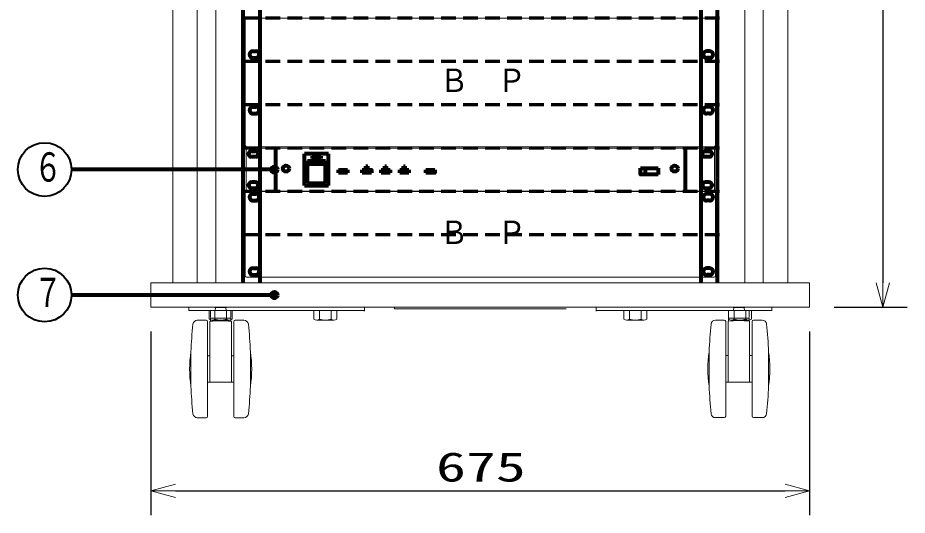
# Model space of a CAD drawing. Units: millimetres on the paper. Extents: x -1226 to 1226, y -319 to 241.
# Drawn here: x -348.9 to -276, y 39.2 to 80 of the extents above; entities that cross this region are included whole.
import ezdxf
from ezdxf.enums import TextEntityAlignment as Align

# ---------------------------------------------------------------- set-up
doc = ezdxf.new("R2010")
doc.units = ezdxf.units.MM
doc.linetypes.add('DASHED1', pattern=[1.8, 1.2, -0.6])
doc.linetypes.add('DOUBLE_CHAIN1', pattern=[8.8, 5, -1, 0.6, -0.6, 0.6, -1])
for name, color, linetype, lineweight in [('0-0_0', 7, 'DOUBLE_CHAIN1', 18), ('0-1_F-F_', 7, 'Continuous', 20), ('0-2_Defpoints', 2, 'Continuous', 80), ('0-3_WAKU-M', 3, 'Continuous', 30), ('0-4_(J)SP', 1, 'Continuous', 80)]:
    doc.layers.add(name, color=color, linetype=linetype, lineweight=lineweight)
doc.styles.add('ＭＳ ゴシック', font='')
doc.styles.get('ＭＳ ゴシック').set_extended_font_data('MS Gothic')

# ---------------------------------------------------------------- blocks, each defined once
blk = doc.blocks.new('_OPEN30')
at = {"layer": '0-1_F-F_'}
blk.add_line((0, 0), (-1, 0), dxfattribs=at)
blk.add_lwpolyline([(-1, 0.2679), (0, 0), (-1, -0.2679)], dxfattribs=at)
blk = doc.blocks.new('-CFT16TFF(F)')
at = {"layer": '0-0_0', "color": 134, "linetype": 'DASHED1', "lineweight": 70}
for p, q in [((19.6, -7.076), (-19.6, -7.076)), ((19.6, -10.632), (-19.6, -10.632)), ((19.6, -14.188), (-19.6, -14.188)), ((19.6, -17.744), (-19.6, -17.744)), ((19.6, -21.3), (-19.6, -21.3)), ((19.6, -24.856), (-19.6, -24.856)), ((19.6, -28.412), (-19.6, -28.412)), ((19.6, -31.968), (-19.6, -31.968)), ((19.6, -35.524), (-19.6, -35.524)), ((19.6, -39.08), (-19.6, -39.08)), ((19.6, -42.636), (-19.6, -42.636)), ((19.6, -46.192), (-19.6, -46.192)), ((19.6, -49.748), (-19.6, -49.748)), ((19.6, -53.304), (-19.6, -53.304)), ((19.6, -56.86), (-19.6, -56.86))]:
    blk.add_line(p, q, dxfattribs=at)
at = {"layer": '0-4_(J)SP', "color": 7, "lineweight": 20}
for p, q in [((-25.2, -2), (-25.2, -60.8)), ((-23.2, -60.8), (-23.2, -2)), ((-22.72, -2), (-21.2, -2)), ((-21.68, -2), (-21.68, -60.8)), ((-21.2, -2), (21.2, -2)), ((21.2, -2), (22.72, -2)), ((21.68, -60.772), (21.68, -2)), ((23.2, -2), (23.2, -60.8)), ((25.2, -2), (25.2, -60.8)), ((21.68, -3.52), (-21.68, -3.52)), ((-21.2, -60.8), (-22.72, -60.8)), ((21.2, -60.8), (-21.2, -60.8)), ((-23.901, -62.8), (-23.901, -63.056)), ((-9.501, -62.8), (-23.901, -62.8)), ((-9.501, -63.056), (-23.901, -63.056)), ((-20.347, -63.056), (-22.228, -63.056)), ((-22.228, -63.056), (-22.228, -63.776)), ((-22.127, -63.145), (-22.127, -63.625)), ((-20.527, -63.065), (-22.047, -63.065)), ((-21.687, -62.825), (-21.767, -63.065)), ((-20.807, -62.825), (-21.767, -62.825)), ((-21.756, -63.056), (-21.756, -63.776)), ((-20.887, -62.825), (-20.807, -63.065)), ((-20.819, -63.056), (-20.819, -63.776)), ((-20.447, -63.145), (-20.447, -63.625)), ((-20.347, -63.056), (-20.347, -63.776)), ((-11.768, -63.056), (-13.65, -63.056)), ((-13.65, -63.056), (-13.65, -63.776)), ((-13.177, -63.056), (-13.177, -63.776)), ((-12.24, -63.056), (-12.24, -63.776)), ((-11.768, -63.056), (-11.768, -63.776)), ((-9.501, -62.8), (-9.501, -63.117)), ((7.04, -62.8), (-7.04, -62.8)), ((-7.04, -62.8), (-7.04, -62.928)), ((7.04, -62.928), (-7.04, -62.928)), ((9.501, -62.8), (23.901, -62.8)), ((9.501, -62.8), (9.501, -63.117)), ((9.501, -63.056), (23.901, -63.056)), ((11.768, -63.056), (11.768, -63.776)), ((11.768, -63.056), (13.65, -63.056)), ((12.24, -63.056), (12.24, -63.776)), ((13.177, -63.056), (13.177, -63.776)), ((13.65, -63.056), (13.65, -63.776)), ((20.347, -63.056), (20.347, -63.776)), ((20.347, -63.056), (22.228, -63.056)), ((20.36, -63.136), (20.36, -63.616)), ((20.44, -63.056), (21.96, -63.056)), ((20.8, -62.816), (20.72, -63.056)), ((20.72, -62.816), (21.68, -62.816)), ((20.819, -63.056), (20.819, -63.776)), ((21.6, -62.816), (21.68, -63.056)), ((21.756, -63.056), (21.756, -63.776)), ((22.04, -63.136), (22.04, -63.616)), ((22.228, -63.056), (22.228, -63.776)), ((23.901, -62.8), (23.901, -63.056)), ((-23.201, -63.865), (-22.487, -63.865)), ((-22.367, -63.985), (-22.367, -71.745)), ((-22.167, -63.976), (-22.167, -66.567)), ((-22.127, -63.729), (-22.127, -63.95)), ((-20.471, -63.705), (-22.103, -63.705)), ((-20.583, -63.856), (-21.992, -63.856)), ((-20.447, -63.729), (-20.447, -63.95)), ((-20.407, -63.976), (-20.407, -66.567)), ((-20.207, -63.985), (-20.207, -71.745)), ((-19.374, -63.865), (-20.087, -63.865)), ((-12.004, -63.856), (-13.414, -63.856)), ((12.004, -63.856), (13.414, -63.856)), ((19.287, -63.856), (20, -63.856)), ((20.12, -63.976), (20.12, -71.736)), ((20.32, -63.966), (20.32, -66.557)), ((20.36, -63.72), (20.36, -63.94)), ((20.384, -63.696), (22.016, -63.696)), ((20.583, -63.856), (21.992, -63.856)), ((22.04, -63.72), (22.04, -63.94)), ((22.08, -63.966), (22.08, -66.557)), ((22.28, -63.976), (22.28, -71.736)), ((23.113, -63.856), (22.4, -63.856)), ((-23.727, -69.265), (-23.727, -66.465)), ((-22.367, -66.777), (-22.191, -66.777)), ((-22.167, -68.953), (-22.167, -66.567)), ((-20.407, -68.929), (-20.407, -66.567)), ((-20.207, -66.777), (-20.383, -66.777)), ((-18.847, -69.265), (-18.847, -66.465)), ((18.76, -69.256), (18.76, -66.456)), ((20.12, -66.768), (20.296, -66.768)), ((20.32, -68.92), (20.32, -66.557)), ((22.08, -68.944), (22.08, -66.557)), ((22.28, -66.768), (22.104, -66.768)), ((23.64, -69.256), (23.64, -66.456)), ((-20.207, -68.953), (-22.367, -68.953)), ((20.12, -68.944), (22.28, -68.944)), ((-23.201, -71.865), (-22.487, -71.865)), ((-19.374, -71.865), (-20.087, -71.865)), ((19.287, -71.856), (20, -71.856)), ((23.113, -71.856), (22.4, -71.856))]:
    blk.add_line(p, q, dxfattribs=at)
at = {"layer": '0-4_(J)SP'}
for p, q in [((-19.44, -60.772), (-19.44, -3.548)), ((-18.08, -3.548), (-18.08, -60.772)), ((18.08, -3.548), (18.08, -60.772)), ((19.44, -60.772), (19.44, -3.548))]:
    blk.add_line(p, q, dxfattribs=at)
at = {"layer": '0-4_(J)SP', "color": 7, "lineweight": 20}
for points in [[(-27, 0), (-27, -2), (27, -2), (27, 0)], [(-27, -60.8), (-27, -62.8), (27, -62.8), (27, -60.8)]]:
    blk.add_lwpolyline(points, close=True, dxfattribs=at)
for centre, radius, start, end in [((-22.047, -63.145), 0.08, 90, 180), ((-20.527, -63.145), 0.08, 0, 90), ((20.44, -63.136), 0.08, 90, 180), ((21.96, -63.136), 0.08, 360, 90), ((-23.201, -64.225), 0.36, 90, 173.86146), ((-22.487, -63.985), 0.12, 0, 90), ((-21.992, -63.469), 0.387, 232.44393, 307.55606), ((-22.143, -63.976), 0.024, 96.16097, 180), ((-21.287, -71.905), 8, 83.83904, 96.16097), ((-22.047, -63.625), 0.08, 180, 270), ((-22.103, -63.729), 0.024, 90, 180), ((-21.287, -62.449), 1.407, 250.54853, 289.45147), ((-20.583, -63.469), 0.387, 232.44393, 307.55606), ((-20.527, -63.625), 0.08, 270, 0), ((-20.471, -63.729), 0.024, 0, 90), ((-20.431, -63.976), 0.024, 0, 83.83904), ((-20.087, -63.985), 0.12, 90, 180), ((-19.374, -64.225), 0.36, 6.13855, 90), ((-13.414, -63.469), 0.387, 232.44393, 307.55606), ((-12.709, -62.449), 1.407, 250.54853, 289.45147), ((-12.004, -63.469), 0.387, 232.44393, 307.55606), ((12.004, -63.469), 0.387, 232.44393, 307.55606), ((12.709, -62.449), 1.407, 250.54853, 289.45147), ((13.414, -63.469), 0.387, 232.44393, 307.55606), ((19.287, -64.216), 0.36, 90, 173.86146), ((20, -63.976), 0.12, 360, 90), ((20.344, -63.966), 0.024, 96.16097, 180), ((21.2, -71.896), 8, 83.83904, 96.16097), ((20.583, -63.469), 0.387, 232.44393, 307.55606), ((20.44, -63.616), 0.08, 180, 270), ((20.384, -63.72), 0.024, 90, 180), ((21.287, -62.449), 1.407, 250.54853, 289.45147), ((21.992, -63.469), 0.387, 232.44393, 307.55606), ((21.96, -63.616), 0.08, 270, 360), ((22.016, -63.72), 0.024, 0, 90), ((22.056, -63.966), 0.024, 0, 83.83904), ((22.4, -63.976), 0.12, 90, 180), ((23.113, -64.216), 0.36, 6.13855, 90), ((10.644, -67.865), 34.4, 173.86146, 177.66756), ((-53.219, -67.865), 34.4, 2.33245, 6.13855), ((53.131, -67.856), 34.4, 173.86146, 177.66756), ((-10.731, -67.856), 34.4, 2.33245, 6.13855), ((-14.23, -67.865), 9.6, 171.61447, 188.38553), ((-22.191, -66.753), 0.024, 270, 0), ((-20.383, -66.753), 0.024, 180, 270), ((-28.345, -67.865), 9.6, 351.61446, 8.38554), ((28.257, -67.856), 9.6, 171.61447, 188.38553), ((20.296, -66.744), 0.024, 270, 360), ((22.104, -66.744), 0.024, 180, 270), ((14.143, -67.856), 9.6, 351.61446, 8.38554), ((10.644, -67.865), 34.4, 182.33244, 186.13854), ((-20.431, -68.929), 0.024, 270, 0), ((-53.219, -67.865), 34.4, 353.86145, 357.66755), ((53.131, -67.856), 34.4, 182.33244, 186.13854), ((20.344, -68.92), 0.024, 180, 270), ((-10.731, -67.856), 34.4, 353.86145, 357.66755), ((-23.201, -71.505), 0.36, 186.13854, 270), ((-22.487, -71.745), 0.12, 270, 0), ((-20.087, -71.745), 0.12, 180, 270), ((-19.374, -71.505), 0.36, 270, 353.86145), ((19.287, -71.496), 0.36, 186.13854, 270), ((20, -71.736), 0.12, 270, 360), ((22.4, -71.736), 0.12, 180, 270), ((23.113, -71.496), 0.36, 270, 353.86145)]:
    blk.add_arc(centre, radius, start, end, dxfattribs=at)
blk = doc.blocks.new('-WU-L61')
at = {"layer": '0-4_(J)SP', "color": 7, "lineweight": 20}
for p, q in [((-19.2, 0), (-19.2, -3.52)), ((-16.8, 0), (-19.2, 0)), ((16.8, 0), (-16.8, 0)), ((16.8, 0), (19.2, 0)), ((19.2, 0), (19.2, -3.52)), ((-16.8, -3.52), (-19.2, -3.52)), ((16.8, -3.52), (-16.8, -3.52)), ((16.8, -3.52), (19.2, -3.52))]:
    blk.add_line(p, q, dxfattribs=at)
at = {"layer": '0-4_(J)SP'}
for p, q in [((-16.8, 0), (-16.8, -3.52)), ((16.8, 0), (16.8, -3.52)), ((-18.76, -0.24), (-18.44, -0.24)), ((-18.44, -0.72), (-18.76, -0.72)), ((-14.409, -3.08), (-14.409, -0.473)), ((-12.448, -0.473), (-14.409, -0.473)), ((-13.072, -0.669), (-13.785, -0.669)), ((-13.785, -0.669), (-13.785, -0.865)), ((-13.072, -0.669), (-13.072, -0.865)), ((-12.448, -3.08), (-12.448, -0.473)), ((18.44, -0.24), (18.76, -0.24)), ((18.76, -0.72), (18.44, -0.72)), ((-14.174, -2.883), (-14.174, -1.052)), ((-14.174, -1.052), (-12.683, -1.052)), ((-14.174, -1.287), (-12.683, -1.287)), ((-13.072, -0.865), (-13.785, -0.865)), ((-12.683, -2.883), (-12.683, -1.052)), ((-11.635, -1.786), (-10.875, -1.786)), ((-11.635, -2.043), (-11.635, -1.786)), ((-10.875, -2.043), (-11.635, -2.043)), ((-10.875, -1.786), (-10.875, -2.043)), ((-9.673, -2.043), (-9.673, -1.786)), ((-8.913, -2.043), (-9.673, -2.043)), ((-9.373, -1.615), (-9.373, -1.475)), ((-9.373, -1.475), (-9.213, -1.475)), ((-9.373, -1.615), (-9.213, -1.615)), ((-9.213, -1.615), (-9.213, -1.475)), ((-8.141, -1.786), (-7.38, -1.786)), ((-8.141, -2.043), (-8.141, -1.786)), ((-7.38, -2.043), (-8.141, -2.043)), ((-7.841, -1.615), (-7.841, -1.475)), ((-7.841, -1.475), (-7.681, -1.475)), ((-7.38, -1.786), (-7.38, -2.043)), ((-6.608, -2.043), (-6.608, -1.786)), ((-6.608, -1.786), (-5.848, -1.786)), ((-5.848, -2.043), (-6.608, -2.043)), ((-6.308, -1.615), (-6.308, -1.475)), ((-6.308, -1.475), (-6.148, -1.475)), ((-5.848, -1.786), (-5.848, -2.043)), ((-4.476, -2.043), (-4.476, -1.786)), ((-4.476, -1.786), (-3.715, -1.786)), ((13.138, -1.645), (14.579, -1.645)), ((13.538, -2.16), (13.538, -1.645)), ((14.579, -1.645), (14.579, -2.16)), ((-18.44, -2.8), (-18.76, -2.8)), ((-14.174, -2.883), (-12.683, -2.883)), ((18.76, -2.8), (18.44, -2.8)), ((-18.76, -3.28), (-18.44, -3.28)), ((-14.409, -3.08), (-12.448, -3.08)), ((18.44, -3.28), (18.76, -3.28))]:
    blk.add_line(p, q, dxfattribs=at)
for points in [[(-9.673, -1.786), (-8.913, -1.786), (-8.913, -2.043)], [(-7.841, -1.615), (-7.681, -1.615), (-7.681, -1.475)], [(-6.308, -1.615), (-6.148, -1.615), (-6.148, -1.475)], [(-3.715, -1.786), (-3.715, -2.043), (-4.476, -2.043)], [(14.579, -2.16), (13.138, -2.16), (13.138, -1.645)]]:
    blk.add_lwpolyline(points, dxfattribs=at)
for centre in [(-15.932, -1.684), (15.932, -1.684)]:
    blk.add_circle(centre, 0.249, dxfattribs=at)
for centre, start, end in [((-18.76, -0.48), 90, 270), ((-18.44, -0.48), 270, 90), ((18.44, -0.48), 90, 270), ((18.76, -0.48), 270, 90), ((-18.76, -3.04), 90, 270), ((-18.44, -3.04), 270, 90), ((18.44, -3.04), 90, 270), ((18.76, -3.04), 270, 90)]:
    blk.add_arc(centre, 0.24, start, end, dxfattribs=at)
blk = doc.blocks.new('2U-')
at = {"layer": '0-4_(J)SP', "color": 7, "lineweight": 20}
for p, q in [((-23.9, 0), (23.9, 0)), ((-24.1, -8.6), (-24.1, -0.2)), ((24.1, -8.6), (24.1, -0.2)), ((-23.9, -8.8), (23.9, -8.8))]:
    blk.add_line(p, q, dxfattribs=at)
at = {"layer": '0-4_(J)SP'}
for p, q in [((-23.3, -0.24), (-23, -0.24)), ((23.5, -0.24), (23.2, -0.24)), ((-23.3, -0.94), (-23, -0.94)), ((23.5, -0.94), (23.2, -0.94)), ((-23.3, -7.86), (-23, -7.86)), ((23.5, -7.86), (23.2, -7.86)), ((-23.3, -8.56), (-23, -8.56)), ((23.5, -8.56), (23.2, -8.56))]:
    blk.add_line(p, q, dxfattribs=at)
at = {"layer": '0-4_(J)SP', "color": 7, "lineweight": 20}
for centre, start, end in [((-23.9, -0.2), 90, 180), ((23.9, -0.2), 0, 90), ((-23.9, -8.6), 180, 270), ((23.9, -8.6), 270, 0)]:
    blk.add_arc(centre, 0.2, start, end, dxfattribs=at)
at = {"layer": '0-4_(J)SP'}
for centre, start, end in [((-23.3, -0.59), 90, 270), ((-23, -0.59), 270, 90), ((23.2, -0.59), 90, 270), ((23.5, -0.59), 270, 90), ((-23.3, -8.21), 90, 270), ((-23, -8.21), 270, 90), ((23.2, -8.21), 90, 270), ((23.5, -8.21), 270, 90)]:
    blk.add_arc(centre, 0.35, start, end, dxfattribs=at)
blk = doc.blocks.new('BP-2U-2')
at = {"layer": '0-4_(J)SP'}
blk.add_blockref('2U-', (0, 0), dxfattribs=at)
at = {"layer": '0-4_(J)SP', "color": 2, "style": 'ＭＳ ゴシック', "width": 0.9}
blk.add_text('Ｂ\u3000Ｐ', height=2.405, dxfattribs=at).set_placement((-4.166, -6.113), align=Align.BOTTOM_LEFT)
blk = doc.blocks.new('3U-')
at = {"layer": '0-4_(J)SP', "color": 7, "lineweight": 20}
for p, q in [((23.9, 0), (-23.9, 0)), ((-24.1, -0.2), (-24.1, -13)), ((24.1, -13), (24.1, -0.2)), ((-23.9, -13.2), (23.9, -13.2))]:
    blk.add_line(p, q, dxfattribs=at)
at = {"layer": '0-4_(J)SP'}
for p, q in [((-23.301, -3.395), (-23.001, -3.395)), ((23.499, -3.395), (23.199, -3.395)), ((-23.301, -4.095), (-23.001, -4.095)), ((23.499, -4.095), (23.199, -4.095)), ((-23.301, -9.105), (-23.001, -9.105)), ((23.499, -9.105), (23.199, -9.105)), ((-23.301, -9.805), (-23.001, -9.805)), ((23.499, -9.805), (23.199, -9.805))]:
    blk.add_line(p, q, dxfattribs=at)
at = {"layer": '0-4_(J)SP', "color": 7, "lineweight": 20}
for centre, start, end in [((-23.9, -0.2), 90, 180), ((23.9, -0.2), 0, 90), ((-23.9, -13), 180, 270), ((23.9, -13), 270, 0)]:
    blk.add_arc(centre, 0.2, start, end, dxfattribs=at)
at = {"layer": '0-4_(J)SP'}
for centre, start, end in [((-23.301, -3.745), 90, 270), ((-23.001, -3.745), 270, 90), ((23.199, -3.745), 90, 270), ((23.499, -3.745), 270, 90), ((-23.301, -9.455), 90, 270), ((-23.001, -9.455), 270, 90), ((23.199, -9.455), 90, 270), ((23.499, -9.455), 270, 90)]:
    blk.add_arc(centre, 0.35, start, end, dxfattribs=at)
blk = doc.blocks.new('BP-3U-2')
at = {"layer": '0-4_(J)SP'}
blk.add_blockref('3U-', (0, 0), dxfattribs=at)
at = {"layer": '0-4_(J)SP', "color": 2, "style": 'ＭＳ ゴシック', "width": 0.9}
blk.add_text('Ｂ\u3000Ｐ', height=2.405, dxfattribs=at).set_placement((-4.167, -8.313), align=Align.BOTTOM_LEFT)
blk = doc.blocks.new('U19')
at = {"layer": '0-2_Defpoints', "color": 1}
for p, q in [((0, 0), (-16.64, 0)), ((-0.249, 0.025), (0.249, 0.025)), ((-0.238, 0.075), (0.238, 0.075)), ((-0.217, 0.125), (0.217, 0.125)), ((-0.179, 0.175), (0.179, 0.175)), ((-0.109, 0.225), (0.109, 0.225)), ((-0.249, -0.025), (0.249, -0.025)), ((-0.238, -0.075), (0.238, -0.075)), ((-0.217, -0.125), (0.217, -0.125)), ((-0.179, -0.175), (0.179, -0.175)), ((-0.109, -0.225), (0.109, -0.225))]:
    blk.add_line(p, q, dxfattribs=at)
blk.add_circle((0, 0), 0.25, dxfattribs=at)

msp = doc.modelspace()

# ---------------------------------------------------------------- linework, layer by layer
at = {"layer": '0-2_Defpoints', "lineweight": 40}
for centre in [(-346.731, 67.517), (-346.731, 57.225)]:
    msp.add_circle(centre, 2.2, dxfattribs=at)
at = {"layer": '0-3_WAKU-M'}
for p, q in [((-278.011, 117.025), (-278.011, 58.225)), ((-282.011, 56.225), (-276.011, 56.225)), ((-338.011, 54.225), (-338.011, 39.169)), ((-284.011, 54.225), (-284.011, 39.169)), ((-336.011, 41.169), (-286.011, 41.169))]:
    msp.add_line(p, q, dxfattribs=at)

# ---------------------------------------------------------------- block references
at = {"layer": '0-1_F-F_'}
msp.add_blockref('-CFT16TFF(F)', (-311.011, 119.025), dxfattribs=at)
at = {"layer": '0-2_Defpoints'}
for p in [(-327.891, 67.517), (-327.891, 57.225)]:
    msp.add_blockref('U19', p, dxfattribs=at)
at = {"layer": '0-3_WAKU-M', "xscale": 2, "yscale": 2}
for p, rotation in [((-278.011, 56.225), 270), ((-338.011, 41.169), 180)]:
    msp.add_blockref('_OPEN30', p, dxfattribs=dict(at, rotation=rotation))
msp.add_blockref('_OPEN30', (-284.011, 41.169), dxfattribs=at)
at = {"layer": '0-4_(J)SP', "xscale": 0.8, "yscale": 0.8}
for name, p in [('BP-3U-2', (-311.011, 79.945)), ('BP-2U-2', (-311.011, 65.721))]:
    msp.add_blockref(name, p, dxfattribs=at)
at = {"layer": '0-4_(J)SP'}
msp.add_blockref('-WU-L61', (-311.011, 69.277), dxfattribs=at)

# ---------------------------------------------------------------- texts
at = {"layer": '0-2_Defpoints', "style": 'ＭＳ ゴシック', "width": 0.7}
for s, p in [('６', (-347.606, 65.805)), ('７', (-347.606, 55.513))]:
    msp.add_text(s, height=2.405, dxfattribs=at).set_placement(p, align=Align.BOTTOM_LEFT)
at = {"layer": '0-3_WAKU-M', "style": 'ＭＳ ゴシック', "width": 1.5}
msp.add_text('675', height=2.405, dxfattribs=at).set_placement((-314.642, 41.207), align=Align.BOTTOM_LEFT)

doc.saveas('drawing.dxf')
